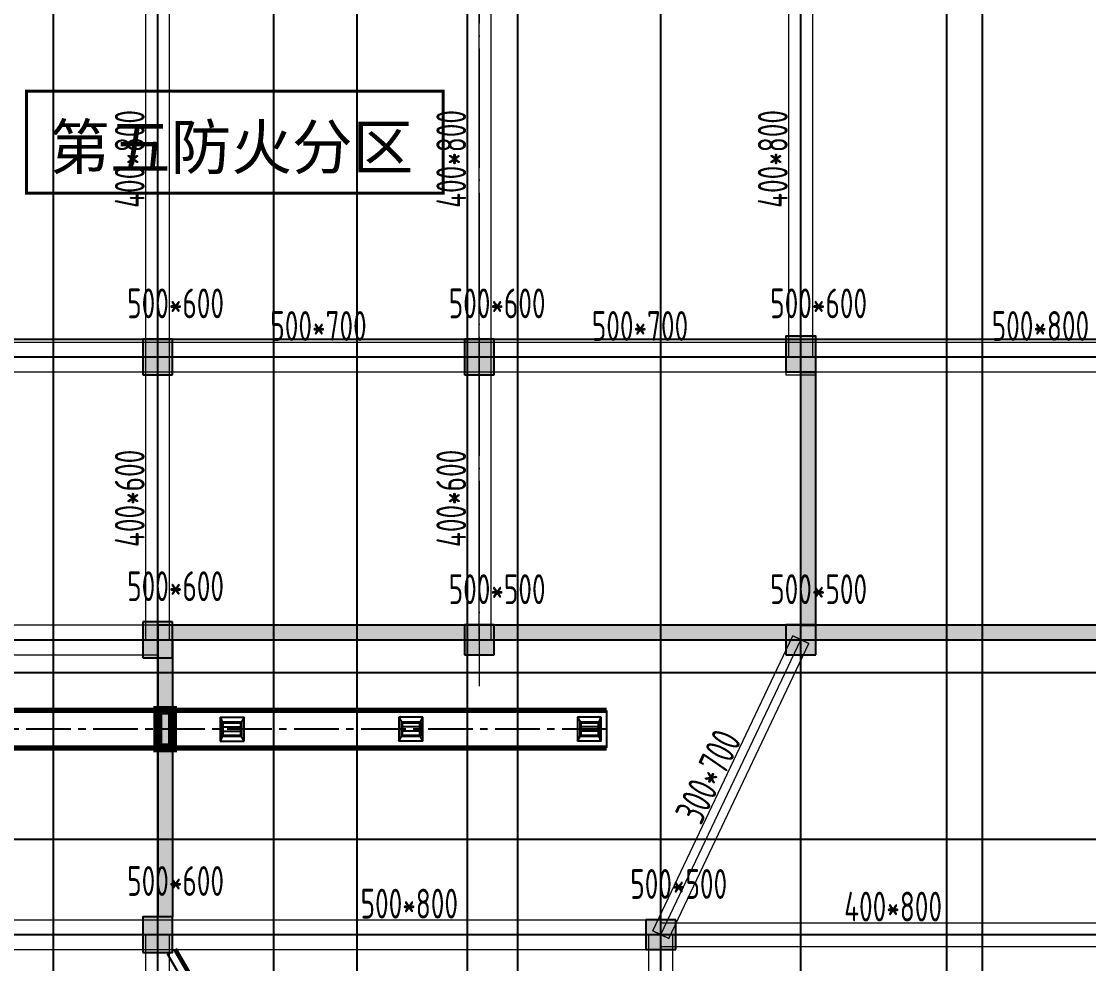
# Model space of a CAD drawing. Extents: x 369444 to 684549, y -549309 to 575337.
# Drawn here: x 567084 to 585009, y 417669 to 433493 of the extents above; entities that cross this region are included whole.
import ezdxf

# ---------------------------------------------------------------- set-up
doc = ezdxf.new("R2010")
doc.units = 0
doc.header["$LTSCALE"] = 1000
doc.header["$MEASUREMENT"] = 0
doc.linetypes.add('CENTER2', pattern=[1.125, 0.75, -0.125, 0.125, -0.125])
doc.linetypes.add('DOTE', pattern=[2.42, 2, -0.2, 0.02, -0.2])
for name, color, linetype, lineweight, true_color in [('-1-0-1', 7, 'Continuous', 0, 0xc0c0c0), ('-1-1-2', 7, 'Continuous', 0, 0xc0c0c0), ('-2-0-1', 1, 'Continuous', 0, 0xff0000), ('-2-1-2', 9, 'Continuous', 0, 0x808080), ('1-6-1', 7, 'Continuous', 0, 0x55ff55), ('1-6-2', 7, 'Continuous', 0, 0x55ff55), ('11-6-1', 2, 'Continuous', 0, 0xffff00), ('11-6-2', 2, 'Continuous', 0, 0xffff00), ('11-6-5', 2, 'Continuous', 0, 0xffff00), ('12-6-1', 4, 'Continuous', 0, 0x00ffff), ('12-6-2', 4, 'Continuous', 0, 0x00ffff), ('12-6-5', 4, 'Continuous', 0, 0x00ffff)]:
    doc.layers.add(name, color=color, linetype=linetype, lineweight=lineweight, true_color=true_color)
for name, color, linetype in [('A-WALL-HATCH', 8, 'Continuous'), ('COLUMN', 9, 'Continuous'), ('DOTE', 1, 'Continuous'), ('DUCT-排烟中心线', 5, 'CENTER2'), ('DUCT-排烟管', 2, 'Continuous'), ('DUCT-排烟管端线', 4, 'Continuous'), ('PUB_HATCH', 8, 'Continuous'), ('WALL', 9, 'Continuous'), ('WINDOW', 4, 'Continuous'), ('防火分区线', 7, 'Continuous'), ('颜洞口', 1, 'Continuous'), ('风管标注', 3, 'Continuous')]:
    doc.layers.add(name, color=color, linetype=linetype)
doc.layers.add("DOTE'", color=212, linetype='DOTE', lineweight=9)
doc.styles.add('-黑体', font='simhei.ttf')
doc.styles.add('yjkcad', font='yjkeng.shx', dxfattribs={"width": 0.7, "height": 250, "bigfont": 'yjkchn.shx'})

# ---------------------------------------------------------------- blocks, each defined once
blk = doc.blocks.new('_FZH')
blk.add_lwpolyline([(-0.5, -0.5), (0.5, -0.5), (0.5, 0.5), (-0.5, 0.5)], close=True)
at = {"layer": 'PUB_HATCH'}
blk.add_solid([(-0.5, -0.5), (0.5, -0.5), (-0.5, 0.5), (0.5, 0.5)], dxfattribs=at)
blk = doc.blocks.new('$DorLib2D$00000207')
at = {"color": 0}
for p, q in [((-0.5, 0.0313), (-0.067, 0.2813)), ((0.5, 0.0313), (0.067, 0.2813))]:
    blk.add_line(p, q, dxfattribs=at)
at = {"color": 0, "const_width": 0.0125}
for points in [[(-0.5125, 0.0529), (-0.0795, 0.3029)], [(0.5125, 0.0529), (0.0795, 0.3029)]]:
    blk.add_lwpolyline(points, dxfattribs=at)
blk = doc.blocks.new('N-风管')
at = {"color": 0, "linetype": 'Continuous'}
for p, q in [((38489406380.283546, 3905516281, 2600), (38489406780.283546, 3905516281, 2600)), ((38489409780.164528, 3905515881, 2600), (38489409380.164528, 3905515881, 2600)), ((38489412780.164528, 3905515881, 2600), (38489412380.164528, 3905515881, 2600))]:
    blk.add_line(p, q, dxfattribs=at)
at = {"color": 0}
for p, q in [((38489406380.283546, 3905516281, 2600), (38489406380.283546, 3905515881, 2600)), ((38489406380.283546, 3905516281, 2600), (38489406420.283546, 3905516192.111111, 2600)), ((38489406780.283546, 3905516281, 2600), (38489406732.283546, 3905516192.111111, 2600)), ((38489406780.283546, 3905515881, 2600), (38489406780.283546, 3905516281, 2600)), ((38489409380.164528, 3905516281, 2600), (38489409428.164528, 3905516192.111111, 2600)), ((38489409780.164528, 3905516281, 2600), (38489409380.164528, 3905516281, 2600)), ((38489409380.164528, 3905516281, 2600), (38489409380.164528, 3905515881, 2600)), ((38489409740.164528, 3905516192.111111, 2600), (38489409780.164528, 3905516281, 2600)), ((38489409780.164528, 3905515881, 2600), (38489409780.164528, 3905516281, 2600)), ((38489412380.164528, 3905516281, 2600), (38489412428.164528, 3905516192.111111, 2600)), ((38489412780.164528, 3905516281, 2600), (38489412380.164528, 3905516281, 2600)), ((38489412380.164528, 3905516281, 2600), (38489412380.164528, 3905515881, 2600)), ((38489412740.164528, 3905516192.111111, 2600), (38489412780.164528, 3905516281, 2600)), ((38489412780.164528, 3905515881, 2600), (38489412780.164528, 3905516281, 2600)), ((38489406420.283546, 3905515969.888889, 2600), (38489406380.283546, 3905515881, 2600)), ((38489406420.283546, 3905516118.037037, 2600), (38489406732.283546, 3905516118.037037, 2600)), ((38489406420.283546, 3905516043.962963, 2600), (38489406732.283546, 3905516043.962963, 2600)), ((38489406780.283546, 3905515881, 2600), (38489406732.283546, 3905515969.888889, 2600)), ((38489409380.164528, 3905515881, 2600), (38489409428.164528, 3905515969.888889, 2600)), ((38489409740.164528, 3905516118.037037, 2600), (38489409428.164528, 3905516118.037037, 2600)), ((38489409740.164528, 3905516043.962963, 2600), (38489409428.164528, 3905516043.962963, 2600)), ((38489409780.164528, 3905515881, 2600), (38489409740.164528, 3905515969.888889, 2600)), ((38489412380.164528, 3905515881, 2600), (38489412428.164528, 3905515969.888889, 2600)), ((38489412740.164528, 3905516118.037037, 2600), (38489412428.164528, 3905516118.037037, 2600)), ((38489412740.164528, 3905516043.962963, 2600), (38489412428.164528, 3905516043.962963, 2600)), ((38489412780.164528, 3905515881, 2600), (38489412740.164528, 3905515969.888889, 2600)), ((38489406380.283546, 3905515881, 2600), (38489406780.283546, 3905515881, 2600))]:
    blk.add_line(p, q, dxfattribs=at)
at = {"color": 0, "lineweight": 40}
for p, q in [((38489406420.283546, 3905516192.111111, 2600), (38489406420.283546, 3905515969.888889, 2600)), ((38489406732.283546, 3905516192.111111, 2600), (38489406420.283546, 3905516192.111111, 2600)), ((38489406732.283546, 3905515969.888889, 2600), (38489406732.283546, 3905516192.111111, 2600)), ((38489409428.164528, 3905516192.111111, 2600), (38489409428.164528, 3905515969.888889, 2600)), ((38489409428.164528, 3905516192.111111, 2600), (38489409740.164528, 3905516192.111111, 2600)), ((38489409740.164528, 3905515969.888889, 2600), (38489409740.164528, 3905516192.111111, 2600)), ((38489412428.164528, 3905516192.111111, 2600), (38489412428.164528, 3905515969.888889, 2600)), ((38489412428.164528, 3905516192.111111, 2600), (38489412740.164528, 3905516192.111111, 2600)), ((38489412740.164528, 3905515969.888889, 2600), (38489412740.164528, 3905516192.111111, 2600)), ((38489406732.283546, 3905515969.888889, 2600), (38489406420.283546, 3905515969.888889, 2600)), ((38489409428.164528, 3905515969.888889, 2600), (38489409740.164528, 3905515969.888889, 2600)), ((38489412428.164528, 3905515969.888889, 2600), (38489412740.164528, 3905515969.888889, 2600))]:
    blk.add_line(p, q, dxfattribs=at)
at = {"layer": 'DUCT-排烟中心线', "color": 0}
blk.add_line((38489412870.459229, 3905516081), (38489394058.864517, 3905516081), dxfattribs=at)
at = {"layer": 'DUCT-排烟管', "color": 0, "const_width": 90}
for points in [[(38489412870.459229, 3905516396), (38489394058.864517, 3905516396)], [(38489394058.864517, 3905515766), (38489412870.459229, 3905515766)]]:
    blk.add_lwpolyline(points, dxfattribs=at)
at = {"layer": 'DUCT-排烟管端线', "color": 0}
blk.add_line((38489412870.459229, 3905515766), (38489412870.459229, 3905516396), dxfattribs=at)
at = {"layer": '颜洞口', "color": 0, "const_width": 150}
blk.add_lwpolyline([(38489405330.722649, 3905516396), (38489405580.722649, 3905516396), (38489405580.722649, 3905515766), (38489405330.722649, 3905515766)], close=True, dxfattribs=at)

msp = doc.modelspace()

# ---------------------------------------------------------------- hatches: boundary and pattern name
at = {"layer": 'A-WALL-HATCH'}
for points in [[(569124.7, 427556.6), (569624.7, 427556.6), (569624.7, 428156.6), (569124.7, 428156.6)], [(574524.7, 427556.6), (575024.7, 427556.6), (575024.7, 428156.6), (574524.7, 428156.6)], [(579924.7, 427606.5), (580424.7, 427606.5), (580424.7, 428206.5), (579924.7, 428206.5)], [(569124.7, 422806.6), (569624.7, 422806.6), (569624.7, 423406.6), (569124.7, 423406.6)], [(574524.7, 422856.8), (575024.7, 422856.8), (575024.7, 423356.8), (574524.7, 423356.8)], [(579924.7, 422856.8), (580424.7, 422856.8), (580424.7, 423356.8), (579924.7, 423356.8)], [(569124.7, 417856.6), (569624.7, 417856.6), (569624.7, 418456.6), (569124.7, 418456.6)], [(577574.7, 417906.8), (578074.7, 417906.8), (578074.7, 418406.8), (577574.7, 418406.8)]]:
    msp.add_hatch(color=256, dxfattribs=at).paths.add_polyline_path(points)
at = {"layer": 'PUB_HATCH'}
for points in [[(580424.6, 423354.8), (580424.6, 427604.3), (580174.6, 427604.3), (580174.6, 423354.8)], [(569374.7, 423357), (569624.7, 423107), (593874.6, 423107), (593624.6, 423357)], [(569624.7, 423107), (569374.7, 423357), (569374.7, 418457.1), (569624.7, 418457.1)]]:
    msp.add_hatch(color=256, dxfattribs=at).paths.add_polyline_path(points)

# ---------------------------------------------------------------- linework, layer by layer
at = {"layer": '-1-0-1', "color": 0}
for p in [(569374.3, 427857.1, -3600), (574774.3, 427857.1, -3600), (580174.3, 427857.1, -3600), (569374.3, 423107.1, -3600), (574774.3, 423107.1, -3600), (580174.3, 423107.1, -3600), (569374.3, 418157.1, -3600), (577824.3, 418157.1, -3600)]:
    msp.add_point(p, dxfattribs=at)
at = {"layer": '-1-1-2', "color": 0}
for p, q in [((569374.3, 427857.1, -3600), (569374.3, 427857.1)), ((574774.3, 427857.1, -3600), (574774.3, 427857.1)), ((580174.3, 427857.1, -3600), (580174.3, 427857.1)), ((569374.3, 423107.1, -3600), (569374.3, 423107.1)), ((574774.3, 423107.1, -3600), (574774.3, 423107.1)), ((580174.3, 423107.1, -3600), (580174.3, 423107.1)), ((569374.3, 418157.1, -3600), (569374.3, 418157.1)), ((577824.3, 418157.1, -3600), (577824.3, 418157.1))]:
    msp.add_line(p, q, dxfattribs=at)
at = {"layer": '-2-0-1', "color": 0}
for p, q in [((569374.3, 427857.1, -3600), (569374.3, 434507.1, -3600)), ((574774.3, 427857.1, -3600), (574774.3, 434507.1, -3600)), ((580174.3, 427857.1, -3600), (580174.3, 434507.1, -3600)), ((561574.3, 427857.1, -3600), (569374.3, 427857.1, -3600)), ((569374.3, 423107.1, -3600), (569374.3, 427857.1, -3600)), ((569374.3, 427857.1, -3600), (574774.3, 427857.1, -3600)), ((574774.3, 423107.1, -3600), (574774.3, 427857.1, -3600)), ((574774.3, 427857.1, -3600), (580174.3, 427857.1, -3600)), ((580174.3, 427857.1, -3600), (588224.3, 427857.1, -3600)), ((580174.3, 423107.1, -3600), (580174.3, 427857.1, -3600)), ((561574.3, 423107.1, -3600), (569374.3, 423107.1, -3600)), ((569374.3, 418157.1, -3600), (569374.3, 423107.1, -3600)), ((569374.3, 423107.1, -3600), (574774.3, 423107.1, -3600)), ((574774.3, 423107.1, -3600), (580174.3, 423107.1, -3600)), ((577824.3, 418157.1, -3600), (580174.3, 423107.1, -3600)), ((580174.3, 423107.1, -3600), (588224.3, 423107.1, -3600)), ((561574.3, 418157.1, -3600), (569374.3, 418157.1, -3600)), ((569374.4, 411557.1, -3600), (569374.3, 418157.1, -3600)), ((569374.3, 418157.1, -3600), (577824.3, 418157.1, -3600)), ((577824.3, 418157.1, -3600), (585624.3, 418157.1, -3600)), ((577824.3, 411557.1, -3600), (577824.3, 418157.1, -3600))]:
    msp.add_line(p, q, dxfattribs=at)
at = {"layer": '-2-1-2', "color": 0}
for p, q in [((569374.3, 427857.1), (569374.3, 434507.1)), ((574774.3, 427857.1), (574774.3, 434507.1)), ((580174.3, 427857.1), (580174.3, 434507.1)), ((561574.3, 427857.1), (569374.3, 427857.1)), ((569374.3, 423107.1), (569374.3, 427857.1)), ((569374.3, 427857.1), (574774.3, 427857.1)), ((574774.3, 423107.1), (574774.3, 427857.1)), ((574774.3, 427857.1), (580174.3, 427857.1)), ((580174.3, 427857.1), (588224.3, 427857.1)), ((580174.3, 423107.1), (580174.3, 427857.1)), ((561574.3, 423107.1), (569374.3, 423107.1)), ((569374.3, 418157.1), (569374.3, 423107.1)), ((569374.3, 423107.1), (574774.3, 423107.1)), ((574774.3, 423107.1), (580174.3, 423107.1)), ((577824.3, 418157.1), (580174.3, 423107.1)), ((580174.3, 423107.1), (588224.3, 423107.1)), ((561574.3, 418157.1), (569374.3, 418157.1)), ((569374.4, 411557.1), (569374.3, 418157.1)), ((569374.3, 418157.1), (577824.3, 418157.1)), ((577824.3, 418157.1), (585624.3, 418157.1)), ((577824.3, 411557.1), (577824.3, 418157.1))]:
    msp.add_line(p, q, dxfattribs=at)
at = {"layer": '1-6-1', "color": 0}
for p, q in [((580174.3, 427857.1, -8700), (580174.3, 423357.1, -8700)), ((580174.3, 427857.1, -5100), (580174.3, 427857.1, -8700)), ((580174.3, 423357.1, -5100), (580174.3, 427857.1, -5100)), ((580174.3, 427857.1, -8700), (580174.3, 427857.1, -5100)), ((580424.3, 427857.1, -8700), (580174.3, 427857.1, -8700)), ((580174.3, 427857.1, -5100), (580424.3, 427857.1, -5100)), ((580424.3, 427857.1, -5100), (580424.3, 423357.1, -5100)), ((580424.3, 427857.1, -8700), (580424.3, 427857.1, -5100)), ((580424.3, 423357.1, -8700), (580424.3, 427857.1, -8700)), ((580424.3, 427857.1, -5100), (580424.3, 427857.1, -8700)), ((569374.3, 423357.1, -8700), (569374.3, 418157.1, -8700)), ((569374.3, 423357.1, -5100), (569374.3, 423357.1, -8700)), ((569374.3, 418157.1, -5100), (569374.3, 423357.1, -5100)), ((569374.3, 423357.1, -8700), (569374.3, 423357.1, -5100)), ((574774.3, 423357.1, -8700), (569374.3, 423357.1, -8700)), ((569374.3, 423357.1, -5100), (574774.3, 423357.1, -5100)), ((574774.3, 423357.1, -5100), (574774.3, 423357.1, -8700)), ((574774.3, 423357.1, -8700), (574774.3, 423357.1, -5100)), ((580174.3, 423357.1, -8700), (574774.3, 423357.1, -8700)), ((574774.3, 423357.1, -5100), (580174.3, 423357.1, -5100)), ((580174.3, 423357.1, -8700), (580174.3, 423357.1, -5100)), ((580174.3, 423357.1, -5100), (580174.3, 423357.1, -8700)), ((580424.3, 423357.1, -5100), (580424.3, 423357.1, -8700)), ((580424.3, 423357.1, -8700), (580424.3, 423357.1, -5100)), ((588224.3, 423357.1, -8700), (580424.3, 423357.1, -8700)), ((580424.3, 423357.1, -5100), (588224.3, 423357.1, -5100)), ((569624.3, 423107.1, -5100), (569624.3, 418157.1, -5100)), ((569624.3, 423107.1, -8700), (569624.3, 423107.1, -5100)), ((569624.3, 418157.1, -8700), (569624.3, 423107.1, -8700)), ((569624.3, 423107.1, -5100), (569624.3, 423107.1, -8700)), ((574774.3, 423107.1, -5100), (569624.3, 423107.1, -5100)), ((569624.3, 423107.1, -8700), (574774.3, 423107.1, -8700)), ((574774.3, 423107.1, -8700), (574774.3, 423107.1, -5100)), ((574774.3, 423107.1, -5100), (574774.3, 423107.1, -8700)), ((580174.3, 423107.1, -5100), (574774.3, 423107.1, -5100)), ((574774.3, 423107.1, -8700), (580174.3, 423107.1, -8700)), ((580174.3, 423107.1, -5100), (580174.3, 423107.1, -8700)), ((588224.3, 423107.1, -5100), (580174.3, 423107.1, -5100)), ((580174.3, 423107.1, -8700), (588224.3, 423107.1, -8700)), ((580174.3, 423107.1, -8700), (580174.3, 423107.1, -5100)), ((569374.3, 418157.1, -8700), (569374.3, 418157.1, -5100)), ((569374.3, 418157.1, -8700), (569624.3, 418157.1, -8700)), ((569374.3, 418157.1, -5100), (569374.3, 418157.1, -8700)), ((569624.3, 418157.1, -5100), (569374.3, 418157.1, -5100)), ((569624.3, 418157.1, -5100), (569624.3, 418157.1, -8700)), ((569624.3, 418157.1, -8700), (569624.3, 418157.1, -5100))]:
    msp.add_line(p, q, dxfattribs=at)
at = {"layer": '1-6-2', "color": 0}
for p, q in [((580174.3, 427857.1, -5100), (580174.3, 423107.1, -5100)), ((580174.3, 427857.1, -8700), (580174.3, 427857.1, -5100)), ((580174.3, 423107.1, -8700), (580174.3, 427857.1, -8700)), ((569374.3, 423107.1, -5100), (569374.3, 418157.1, -5100)), ((569374.3, 423107.1, -8700), (569374.3, 423107.1, -5100)), ((569374.3, 418157.1, -8700), (569374.3, 423107.1, -8700)), ((569374.3, 423107.1, -5100), (569374.3, 423107.1, -8700)), ((574774.3, 423107.1, -5100), (569374.3, 423107.1, -5100)), ((569374.3, 423107.1, -8700), (574774.3, 423107.1, -8700)), ((574774.3, 423107.1, -8700), (574774.3, 423107.1, -5100)), ((574774.3, 423107.1, -5100), (574774.3, 423107.1, -8700)), ((580174.3, 423107.1, -5100), (574774.3, 423107.1, -5100)), ((574774.3, 423107.1, -8700), (580174.3, 423107.1, -8700)), ((580174.3, 423107.1, -5100), (580174.3, 423107.1, -8700)), ((580174.3, 423107.1, -5100), (580174.3, 423107.1, -8700)), ((588224.3, 423107.1, -5100), (580174.3, 423107.1, -5100)), ((580174.3, 423107.1, -8700), (588224.3, 423107.1, -8700)), ((580174.3, 423107.1, -8700), (580174.3, 423107.1, -5100)), ((569374.3, 418157.1, -5100), (569374.3, 418157.1, -8700))]:
    msp.add_line(p, q, dxfattribs=at)
at = {"layer": '11-6-1', "color": 0}
for p, q in [((569124.3, 428157.1), (569124.3, 427557.1)), ((569624.3, 428157.1), (569124.3, 428157.1)), ((569124.3, 428157.1, -3600), (569124.3, 427557.1, -3600)), ((569624.3, 428157.1, -3600), (569124.3, 428157.1, -3600)), ((569124.3, 428157.1, -3600), (569124.3, 428157.1)), ((569624.3, 427557.1), (569624.3, 428157.1)), ((569624.3, 427557.1, -3600), (569624.3, 428157.1, -3600)), ((569624.3, 428157.1, -3600), (569624.3, 428157.1)), ((574524.3, 428157.1), (574524.3, 427557.1)), ((575024.3, 428157.1), (574524.3, 428157.1)), ((574524.3, 428157.1, -3600), (574524.3, 427557.1, -3600)), ((575024.3, 428157.1, -3600), (574524.3, 428157.1, -3600)), ((574524.3, 428157.1, -3600), (574524.3, 428157.1)), ((575024.3, 427557.1), (575024.3, 428157.1)), ((575024.3, 427557.1, -3600), (575024.3, 428157.1, -3600)), ((575024.3, 428157.1, -3600), (575024.3, 428157.1)), ((579924.3, 428157.1), (579924.3, 427557.1)), ((580424.3, 428157.1), (579924.3, 428157.1)), ((579924.3, 428157.1, -3600), (579924.3, 427557.1, -3600)), ((580424.3, 428157.1, -3600), (579924.3, 428157.1, -3600)), ((579924.3, 428157.1, -3600), (579924.3, 428157.1)), ((580424.3, 427557.1), (580424.3, 428157.1)), ((580424.3, 427557.1, -3600), (580424.3, 428157.1, -3600)), ((580424.3, 428157.1, -3600), (580424.3, 428157.1)), ((569124.3, 427557.1), (569624.3, 427557.1)), ((569124.3, 427557.1, -3600), (569624.3, 427557.1, -3600)), ((569124.3, 427557.1, -3600), (569124.3, 427557.1)), ((569624.3, 427557.1, -3600), (569624.3, 427557.1)), ((574524.3, 427557.1), (575024.3, 427557.1)), ((574524.3, 427557.1, -3600), (575024.3, 427557.1, -3600)), ((574524.3, 427557.1, -3600), (574524.3, 427557.1)), ((575024.3, 427557.1, -3600), (575024.3, 427557.1)), ((579924.3, 427557.1), (580424.3, 427557.1)), ((579924.3, 427557.1, -3600), (580424.3, 427557.1, -3600)), ((579924.3, 427557.1, -3600), (579924.3, 427557.1)), ((580424.3, 427557.1, -3600), (580424.3, 427557.1)), ((569124.3, 423407.1), (569124.3, 422807.1)), ((569624.3, 423407.1), (569124.3, 423407.1)), ((569124.3, 423407.1, -3600), (569124.3, 422807.1, -3600)), ((569624.3, 423407.1, -3600), (569124.3, 423407.1, -3600)), ((569124.3, 423407.1, -3600), (569124.3, 423407.1)), ((569624.3, 422807.1), (569624.3, 423407.1)), ((569624.3, 422807.1, -3600), (569624.3, 423407.1, -3600)), ((569624.3, 423407.1, -3600), (569624.3, 423407.1)), ((574524.3, 423357.1, -5100), (574524.3, 422857.1, -5100)), ((575024.3, 423357.1, -5100), (574524.3, 423357.1, -5100)), ((574524.3, 423357.1, -8700), (574524.3, 422857.1, -8700)), ((575024.3, 423357.1, -8700), (574524.3, 423357.1, -8700)), ((574524.3, 423357.1, -8700), (574524.3, 423357.1, -5100)), ((575024.3, 422857.1, -5100), (575024.3, 423357.1, -5100)), ((575024.3, 422857.1, -8700), (575024.3, 423357.1, -8700)), ((575024.3, 423357.1, -8700), (575024.3, 423357.1, -5100)), ((579924.3, 423357.1, -5100), (579924.3, 422857.1, -5100)), ((580424.3, 423357.1, -5100), (579924.3, 423357.1, -5100)), ((579924.3, 423357.1, -8700), (579924.3, 422857.1, -8700)), ((580424.3, 423357.1, -8700), (579924.3, 423357.1, -8700)), ((579924.3, 423357.1, -8700), (579924.3, 423357.1, -5100)), ((580424.3, 422857.1, -5100), (580424.3, 423357.1, -5100)), ((580424.3, 422857.1, -8700), (580424.3, 423357.1, -8700)), ((580424.3, 423357.1, -8700), (580424.3, 423357.1, -5100)), ((569124.3, 422807.1), (569624.3, 422807.1)), ((569124.3, 422807.1, -3600), (569624.3, 422807.1, -3600)), ((569124.3, 422807.1, -3600), (569124.3, 422807.1)), ((569624.3, 422807.1, -3600), (569624.3, 422807.1)), ((574524.3, 422857.1, -5100), (575024.3, 422857.1, -5100)), ((574524.3, 422857.1, -8700), (575024.3, 422857.1, -8700)), ((574524.3, 422857.1, -8700), (574524.3, 422857.1, -5100)), ((575024.3, 422857.1, -8700), (575024.3, 422857.1, -5100)), ((579924.3, 422857.1, -5100), (580424.3, 422857.1, -5100)), ((579924.3, 422857.1, -8700), (580424.3, 422857.1, -8700)), ((579924.3, 422857.1, -8700), (579924.3, 422857.1, -5100)), ((580424.3, 422857.1, -8700), (580424.3, 422857.1, -5100)), ((569124.3, 418457.1), (569124.3, 417857.1)), ((569624.3, 418457.1), (569124.3, 418457.1)), ((569124.3, 418457.1, -3600), (569124.3, 417857.1, -3600)), ((569624.3, 418457.1, -3600), (569124.3, 418457.1, -3600)), ((569124.3, 418457.1, -3600), (569124.3, 418457.1)), ((569624.3, 417857.1), (569624.3, 418457.1)), ((569624.3, 417857.1, -3600), (569624.3, 418457.1, -3600)), ((569624.3, 418457.1, -3600), (569624.3, 418457.1)), ((577574.3, 418407.1, -5100), (577574.3, 417907.1, -5100)), ((578074.3, 418407.1, -5100), (577574.3, 418407.1, -5100)), ((577574.3, 418407.1, -8700), (577574.3, 417907.1, -8700)), ((578074.3, 418407.1, -8700), (577574.3, 418407.1, -8700)), ((577574.3, 418407.1, -8700), (577574.3, 418407.1, -5100)), ((578074.3, 417907.1, -5100), (578074.3, 418407.1, -5100)), ((578074.3, 417907.1, -8700), (578074.3, 418407.1, -8700)), ((578074.3, 418407.1, -8700), (578074.3, 418407.1, -5100)), ((569124.3, 417857.1), (569624.3, 417857.1)), ((569124.3, 417857.1, -3600), (569624.3, 417857.1, -3600)), ((569124.3, 417857.1, -3600), (569124.3, 417857.1)), ((569624.3, 417857.1, -3600), (569624.3, 417857.1)), ((577574.3, 417907.1, -5100), (578074.3, 417907.1, -5100)), ((577574.3, 417907.1, -8700), (578074.3, 417907.1, -8700)), ((577574.3, 417907.1, -8700), (577574.3, 417907.1, -5100)), ((578074.3, 417907.1, -8700), (578074.3, 417907.1, -5100))]:
    msp.add_line(p, q, dxfattribs=at)
at = {"layer": '11-6-2', "color": 0}
for p, q in [((569374.3, 427857.1, -3600), (569374.3, 427857.1)), ((574774.3, 427857.1, -3600), (574774.3, 427857.1)), ((580174.3, 427857.1, -3600), (580174.3, 427857.1)), ((569374.3, 423107.1, -3600), (569374.3, 423107.1)), ((574774.3, 423107.1, -8700), (574774.3, 423107.1, -5100)), ((580174.3, 423107.1, -8700), (580174.3, 423107.1, -5100)), ((569374.3, 418157.1, -3600), (569374.3, 418157.1)), ((577824.3, 418157.1, -8700), (577824.3, 418157.1, -5100))]:
    msp.add_line(p, q, dxfattribs=at)
at = {"layer": '12-6-1', "color": 0}
for p, q in [((569174.3, 427857.1, -5100), (569174.3, 434507.1, -5100)), ((569174.3, 427857.1, -5900), (569174.3, 434507.1, -5900)), ((569574.3, 427857.1, -5100), (569574.3, 434507.1, -5100)), ((569574.3, 427857.1, -5900), (569574.3, 434507.1, -5900)), ((574574.3, 427857.1, -5100), (574574.3, 434507.1, -5100)), ((574574.3, 427857.1, -5900), (574574.3, 434507.1, -5900)), ((574974.3, 427857.1, -5100), (574974.3, 434507.1, -5100)), ((574974.3, 427857.1, -5900), (574974.3, 434507.1, -5900)), ((579974.3, 427857.1, -5100), (579974.3, 434507.1, -5100)), ((579974.3, 427857.1, -5900), (579974.3, 434507.1, -5900)), ((580374.3, 427857.1, -5100), (580374.3, 434507.1, -5100)), ((580374.3, 427857.1, -5900), (580374.3, 434507.1, -5900)), ((561574.3, 428107.1), (569374.3, 428107.1)), ((561574.3, 428107.1, -800), (569374.3, 428107.1, -800)), ((569374.3, 428107.1), (569374.3, 427607.1)), ((569374.3, 428107.1, -800), (569374.3, 428107.1)), ((569374.3, 427607.1, -800), (569374.3, 428107.1, -800)), ((569374.3, 428107.1), (569374.3, 427607.1)), ((569374.3, 428107.1, -700), (569374.3, 428107.1)), ((569374.3, 427607.1, -700), (569374.3, 428107.1, -700)), ((569374.3, 428107.1), (574774.3, 428107.1)), ((569374.3, 428107.1, -700), (574774.3, 428107.1, -700)), ((574774.3, 428107.1), (574774.3, 427607.1)), ((574774.3, 428107.1, -700), (574774.3, 428107.1)), ((574774.3, 427607.1, -700), (574774.3, 428107.1, -700)), ((574774.3, 428107.1), (574774.3, 427607.1)), ((574774.3, 428107.1, -700), (574774.3, 428107.1)), ((574774.3, 427607.1, -700), (574774.3, 428107.1, -700)), ((574774.3, 428107.1), (580174.3, 428107.1)), ((574774.3, 428107.1, -700), (580174.3, 428107.1, -700)), ((580174.3, 428107.1), (580174.3, 427607.1)), ((580174.3, 428107.1, -800), (580174.3, 428107.1)), ((580174.3, 427607.1, -800), (580174.3, 428107.1, -800)), ((580174.3, 428107.1), (588224.3, 428107.1)), ((580174.3, 428107.1, -800), (588224.3, 428107.1, -800)), ((580174.3, 428107.1), (580174.3, 427607.1)), ((580174.3, 428107.1, -700), (580174.3, 428107.1)), ((580174.3, 427607.1, -700), (580174.3, 428107.1, -700)), ((569174.3, 427857.1, -5100), (569574.3, 427857.1, -5100)), ((569174.3, 427857.1, -5900), (569174.3, 427857.1, -5100)), ((569574.3, 427857.1, -5900), (569174.3, 427857.1, -5900)), ((569174.3, 427857.1, -5100), (569574.3, 427857.1, -5100)), ((569174.3, 427857.1, -5700), (569174.3, 427857.1, -5100)), ((569574.3, 427857.1, -5700), (569174.3, 427857.1, -5700)), ((569174.3, 423107.1, -5100), (569174.3, 427857.1, -5100)), ((569174.3, 423107.1, -5700), (569174.3, 427857.1, -5700)), ((569574.3, 427857.1, -5100), (569574.3, 427857.1, -5900)), ((569574.3, 427857.1, -5100), (569574.3, 427857.1, -5700)), ((569574.3, 423107.1, -5100), (569574.3, 427857.1, -5100)), ((569574.3, 423107.1, -5700), (569574.3, 427857.1, -5700)), ((574574.3, 427857.1, -5100), (574974.3, 427857.1, -5100)), ((574574.3, 427857.1, -5900), (574574.3, 427857.1, -5100)), ((574974.3, 427857.1, -5900), (574574.3, 427857.1, -5900)), ((574574.3, 427857.1, -5100), (574974.3, 427857.1, -5100)), ((574574.3, 427857.1, -5700), (574574.3, 427857.1, -5100)), ((574974.3, 427857.1, -5700), (574574.3, 427857.1, -5700)), ((574574.3, 423107.1, -5100), (574574.3, 427857.1, -5100)), ((574574.3, 423107.1, -5700), (574574.3, 427857.1, -5700)), ((574974.3, 427857.1, -5100), (574974.3, 427857.1, -5900)), ((574974.3, 427857.1, -5100), (574974.3, 427857.1, -5700)), ((574974.3, 423107.1, -5100), (574974.3, 427857.1, -5100)), ((574974.3, 423107.1, -5700), (574974.3, 427857.1, -5700)), ((579974.3, 427857.1, -5100), (580374.3, 427857.1, -5100)), ((579974.3, 427857.1, -5900), (579974.3, 427857.1, -5100)), ((580374.3, 427857.1, -5900), (579974.3, 427857.1, -5900)), ((580374.3, 427857.1, -5100), (580374.3, 427857.1, -5900)), ((561574.3, 427607.1), (569374.3, 427607.1)), ((561574.3, 427607.1, -800), (569374.3, 427607.1, -800)), ((569374.3, 427607.1), (569374.3, 427607.1, -800)), ((569374.3, 427607.1), (569374.3, 427607.1, -700)), ((569374.3, 427607.1), (574774.3, 427607.1)), ((569374.3, 427607.1, -700), (574774.3, 427607.1, -700)), ((574774.3, 427607.1), (574774.3, 427607.1, -700)), ((574774.3, 427607.1), (574774.3, 427607.1, -700)), ((574774.3, 427607.1), (580174.3, 427607.1)), ((574774.3, 427607.1, -700), (580174.3, 427607.1, -700)), ((580174.3, 427607.1), (580174.3, 427607.1, -800)), ((580174.3, 427607.1), (588224.3, 427607.1)), ((580174.3, 427607.1, -800), (588224.3, 427607.1, -800)), ((580174.3, 427607.1), (580174.3, 427607.1, -700)), ((561574.3, 423357.1), (569374.3, 423357.1)), ((561574.3, 423357.1, -800), (569374.3, 423357.1, -800)), ((569374.3, 423357.1), (569374.3, 422857.1)), ((569374.3, 423357.1, -800), (569374.3, 423357.1)), ((569374.3, 422857.1, -800), (569374.3, 423357.1, -800)), ((569174.3, 423107.1, -5100), (569574.3, 423107.1, -5100)), ((569174.3, 423107.1, -5700), (569174.3, 423107.1, -5100)), ((569574.3, 423107.1, -5700), (569174.3, 423107.1, -5700)), ((569574.3, 423107.1, -5100), (569574.3, 423107.1, -5700)), ((574574.3, 423107.1, -5100), (574974.3, 423107.1, -5100)), ((574574.3, 423107.1, -5700), (574574.3, 423107.1, -5100)), ((574974.3, 423107.1, -5700), (574574.3, 423107.1, -5700)), ((574974.3, 423107.1, -5100), (574974.3, 423107.1, -5700)), ((577688.8, 418221.4), (580038.8, 423171.4)), ((577688.8, 418221.4, -700), (580038.8, 423171.4, -700)), ((577959.8, 418092.7), (580309.8, 423042.7)), ((577959.8, 418092.7, -700), (580309.8, 423042.7, -700)), ((580038.8, 423171.4), (580309.8, 423042.7)), ((580038.8, 423171.4, -700), (580038.8, 423171.4)), ((580309.8, 423042.7, -700), (580038.8, 423171.4, -700)), ((580309.8, 423042.7), (580309.8, 423042.7, -700)), ((561574.3, 422857.1), (569374.3, 422857.1)), ((561574.3, 422857.1, -800), (569374.3, 422857.1, -800)), ((569374.3, 422857.1), (569374.3, 422857.1, -800)), ((561574.3, 418407.1), (569374.3, 418407.1)), ((561574.3, 418407.1, -800), (569374.3, 418407.1, -800)), ((569374.3, 418407.1), (569374.3, 417907.1)), ((569374.3, 418407.1, -800), (569374.3, 418407.1)), ((569374.3, 417907.1, -800), (569374.3, 418407.1, -800)), ((569374.3, 418407.1), (569374.3, 417907.1)), ((569374.3, 418407.1, -800), (569374.3, 418407.1)), ((569374.3, 417907.1, -800), (569374.3, 418407.1, -800)), ((569374.3, 418407.1), (577824.3, 418407.1)), ((569374.3, 418407.1, -800), (577824.3, 418407.1, -800)), ((577824.3, 418407.1), (577824.3, 417907.1)), ((577824.3, 418407.1, -800), (577824.3, 418407.1)), ((577824.3, 417907.1, -800), (577824.3, 418407.1, -800)), ((577688.8, 418221.4), (577959.8, 418092.7)), ((577688.8, 418221.4, -700), (577688.8, 418221.4)), ((577959.8, 418092.7, -700), (577688.8, 418221.4, -700)), ((577824.3, 418357.1), (577824.3, 417957.1)), ((577824.3, 418357.1, -800), (577824.3, 418357.1)), ((577824.3, 417957.1, -800), (577824.3, 418357.1, -800)), ((577824.3, 418357.1), (585624.3, 418357.1)), ((577824.3, 418357.1, -800), (585624.3, 418357.1, -800)), ((569174.3, 418157.1, -5100), (569574.3, 418157.1, -5100)), ((569174.3, 418157.1, -6500), (569174.3, 418157.1, -5100)), ((569574.3, 418157.1, -6500), (569174.3, 418157.1, -6500)), ((569174.4, 411557.1, -5100), (569174.3, 418157.1, -5100)), ((569174.4, 411557.1, -6500), (569174.3, 418157.1, -6500)), ((569574.3, 418157.1, -5100), (569574.3, 418157.1, -6500)), ((569574.4, 411557.1, -5100), (569574.3, 418157.1, -5100)), ((569574.4, 411557.1, -6500), (569574.3, 418157.1, -6500)), ((577624.3, 418157.1, -5100), (578024.3, 418157.1, -5100)), ((577624.3, 418157.1, -5900), (577624.3, 418157.1, -5100)), ((578024.3, 418157.1, -5900), (577624.3, 418157.1, -5900)), ((577624.3, 411557.1, -5100), (577624.3, 418157.1, -5100)), ((577624.3, 411557.1, -5900), (577624.3, 418157.1, -5900)), ((577959.8, 418092.7), (577959.8, 418092.7, -700)), ((578024.3, 418157.1, -5100), (578024.3, 418157.1, -5900)), ((578024.3, 411557.1, -5100), (578024.3, 418157.1, -5100)), ((578024.3, 411557.1, -5900), (578024.3, 418157.1, -5900)), ((561574.3, 417907.1), (569374.3, 417907.1)), ((561574.3, 417907.1, -800), (569374.3, 417907.1, -800)), ((569374.3, 417907.1), (569374.3, 417907.1, -800)), ((569374.3, 417907.1), (569374.3, 417907.1, -800)), ((569374.3, 417907.1), (577824.3, 417907.1)), ((569374.3, 417907.1, -800), (577824.3, 417907.1, -800)), ((577824.3, 417957.1), (577824.3, 417957.1, -800)), ((577824.3, 417957.1), (585624.3, 417957.1)), ((577824.3, 417957.1, -800), (585624.3, 417957.1, -800)), ((577824.3, 417907.1), (577824.3, 417907.1, -800))]:
    msp.add_line(p, q, dxfattribs=at)
at = {"layer": '12-6-2', "color": 0}
for p, q in [((569374.3, 427857.1, -5100), (569374.3, 434507.1, -5100)), ((574774.3, 427857.1, -5100), (574774.3, 434507.1, -5100)), ((580174.3, 427857.1, -5100), (580174.3, 434507.1, -5100)), ((561574.3, 427857.1), (569374.3, 427857.1)), ((569374.3, 423107.1, -5100), (569374.3, 427857.1, -5100)), ((569374.3, 427857.1), (574774.3, 427857.1)), ((574774.3, 423107.1, -5100), (574774.3, 427857.1, -5100)), ((574774.3, 427857.1), (580174.3, 427857.1)), ((580174.3, 427857.1), (588224.3, 427857.1)), ((561574.3, 423107.1), (569374.3, 423107.1)), ((577824.3, 418157.1), (580174.3, 423107.1)), ((561574.3, 418157.1), (569374.3, 418157.1)), ((569374.4, 411557.1, -5100), (569374.3, 418157.1, -5100)), ((569374.3, 418157.1), (577824.3, 418157.1)), ((577824.3, 411557.1, -5100), (577824.3, 418157.1, -5100)), ((577824.3, 418157.1), (585624.3, 418157.1))]:
    msp.add_line(p, q, dxfattribs=at)
at = {"layer": 'COLUMN', "color": 8}
for p, q in [((569624.7, 428156.6), (569124.7, 428156.6)), ((569124.7, 428156.6), (569124.7, 427556.6)), ((569624.7, 427556.6), (569624.7, 428156.6)), ((575024.7, 428156.6), (574524.7, 428156.6)), ((574524.7, 428156.6), (574524.7, 427556.6)), ((575024.7, 427556.6), (575024.7, 428156.6)), ((580424.7, 428206.5), (579924.7, 428206.5)), ((579924.7, 428206.5), (579924.7, 427606.5)), ((580424.7, 427606.5), (580424.7, 428206.5)), ((569124.7, 427556.6), (569624.7, 427556.6)), ((574524.7, 427556.6), (575024.7, 427556.6)), ((579924.7, 427606.5), (580424.7, 427606.5)), ((569624.7, 423406.6), (569124.7, 423406.6)), ((569124.7, 423406.6), (569124.7, 422806.6)), ((569624.7, 422806.6), (569624.7, 423406.6)), ((575024.7, 423356.8), (574524.7, 423356.8)), ((574524.7, 423356.8), (574524.7, 422856.8)), ((575024.7, 422856.8), (575024.7, 423356.8)), ((580424.7, 423356.8), (579924.7, 423356.8)), ((579924.7, 423356.8), (579924.7, 422856.8)), ((580424.7, 422856.8), (580424.7, 423356.8)), ((569124.7, 422806.6), (569624.7, 422806.6)), ((574524.7, 422856.8), (575024.7, 422856.8)), ((579924.7, 422856.8), (580424.7, 422856.8)), ((569624.7, 418456.6), (569124.7, 418456.6)), ((569124.7, 418456.6), (569124.7, 417856.6)), ((569624.7, 417856.6), (569624.7, 418456.6)), ((578074.7, 418406.8), (577574.7, 418406.8)), ((577574.7, 418406.8), (577574.7, 417906.8)), ((578074.7, 417906.8), (578074.7, 418406.8)), ((569124.7, 417856.6), (569624.7, 417856.6)), ((577574.7, 417906.8), (578074.7, 417906.8))]:
    msp.add_line(p, q, dxfattribs=at)
at = {"layer": 'DOTE', "color": 8}
for p, q in [((567624.5, 59364.2), (567624.5, 476704.8)), ((569374.5, 261807), (569374.5, 476704.8)), ((571324.5, 261807), (571324.5, 476704.8)), ((572724.5, 59364.2), (572724.5, 476704.8)), ((574574.5, 59364.2), (574574.5, 476704.8)), ((575424.5, 59364.2), (575424.5, 476704.8)), ((577824.5, 261807), (577824.5, 476704.8)), ((580174.5, 59364.2), (580174.5, 476704.8)), ((582624.5, 59364.2), (582624.5, 476704.8)), ((583224.5, 261807), (583224.5, 476704.8))]:
    msp.add_line(p, q, dxfattribs=at)
at = {"layer": 'DOTE', "color": 8, "lineweight": -2}
for p, q in [((377844.4, 428157), (624570.9, 428157)), ((377844.4, 427857), (624570.9, 427857)), ((377844.4, 423107), (624570.9, 423107)), ((377844.4, 422557), (624570.9, 422557)), ((377844.4, 419757), (624570.9, 419757)), ((377844.4, 418157), (624570.9, 418157))]:
    msp.add_line(p, q, dxfattribs=at)
at = {"layer": "DOTE'"}
msp.add_lwpolyline([(574774.7, 445135), (574774.7, 422329)], dxfattribs=at)
at = {"layer": 'WALL'}
for p, q in [((580174.6, 423354.8), (580174.6, 427604.3)), ((580174.6, 427604.3), (580424.6, 427604.3)), ((580424.6, 423354.8), (580424.6, 427604.3)), ((569374.7, 423357), (593624.6, 423357)), ((569374.7, 423357), (569374.7, 418457.1)), ((580174.6, 423354.8), (580424.6, 423354.8)), ((569624.7, 423107), (593874.6, 423107)), ((569624.7, 423107), (569624.7, 418457.1)), ((569624.7, 418457.1), (569374.7, 418457.1))]:
    msp.add_line(p, q, dxfattribs=at)
at = {"layer": '防火分区线', "color": 3, "const_width": 50}
msp.add_lwpolyline([(574168.1, 432319.5), (567167.9, 432319.5), (567167.9, 430608.1), (574168.1, 430608.1)], close=True, dxfattribs=at)

# ---------------------------------------------------------------- block references
at = {"layer": 'COLUMN', "xscale": 499.8057708740234, "yscale": 599.5600943565369, "zscale": 599.5600943565369}
msp.add_blockref('_FZH', (580174.6, 427906.8), dxfattribs=at)
at = {"layer": 'WALL', "xscale": 500.0596160888672, "yscale": 600, "zscale": 600}
msp.add_blockref('_FZH', (569374.6, 418156.6, 289.6), dxfattribs=at)
at = {"layer": 'WINDOW', "xscale": 6000, "yscale": 6000, "zscale": 6000, "rotation": 270}
msp.add_blockref('$DorLib2D$00000207', (569347.3, 414838.9), dxfattribs=at)
at = {"layer": '风管标注', "color": 8}
msp.add_blockref('N-风管', (-38488835956.2, -3905094473.4), dxfattribs=at)

# ---------------------------------------------------------------- texts
at = {"layer": '11-6-5', "color": 0, "char_height": 500, "attachment_point": 8, "style": 'yjkcad'}
for s, insert in [('500*600', (569674.3, 428507.1, -3600)), ('500*600', (575074.3, 428507.1, -3600)), ('500*600', (580474.3, 428507.1, -3600)), ('500*600', (569674.3, 423757.1, -3600)), ('500*500', (575074.3, 423707.1, -3600)), ('500*500', (580474.3, 423707.1, -3600)), ('500*600', (569674.3, 418807.1, -3600)), ('500*500', (578124.3, 418757.1, -3600))]:
    msp.add_mtext(s, dxfattribs=dict(at, insert=insert))
at = {"layer": '12-6-5', "color": 0, "char_height": 500, "attachment_point": 8, "style": 'yjkcad'}
for s, insert, rotation in [('400*800', (569154.3, 431182.1), 90), ('400*800', (574554.3, 431182.1), 90), ('400*800', (579954.3, 431182.1), 90), ('400*600', (569154.3, 425482.1), 90), ('400*600', (574554.3, 425482.1), 90), ('300*700', (578845.7, 420705), 64.60409)]:
    msp.add_mtext(s, dxfattribs=dict(at, insert=insert, rotation=rotation))
for s, insert in [('500*700', (572074.3, 428127.1)), ('500*700', (577474.3, 428127.1)), ('500*800', (584199.3, 428127.1)), ('500*800', (573599.3, 418427.1)), ('400*800', (581724.3, 418377.1))]:
    msp.add_mtext(s, dxfattribs=dict(at, insert=insert))
at = {"layer": '防火分区线', "style": '-黑体'}
msp.add_text('第五防火分区', height=746.84, dxfattribs=at).set_placement((567553.3, 431010.1))

doc.saveas('drawing.dxf')
